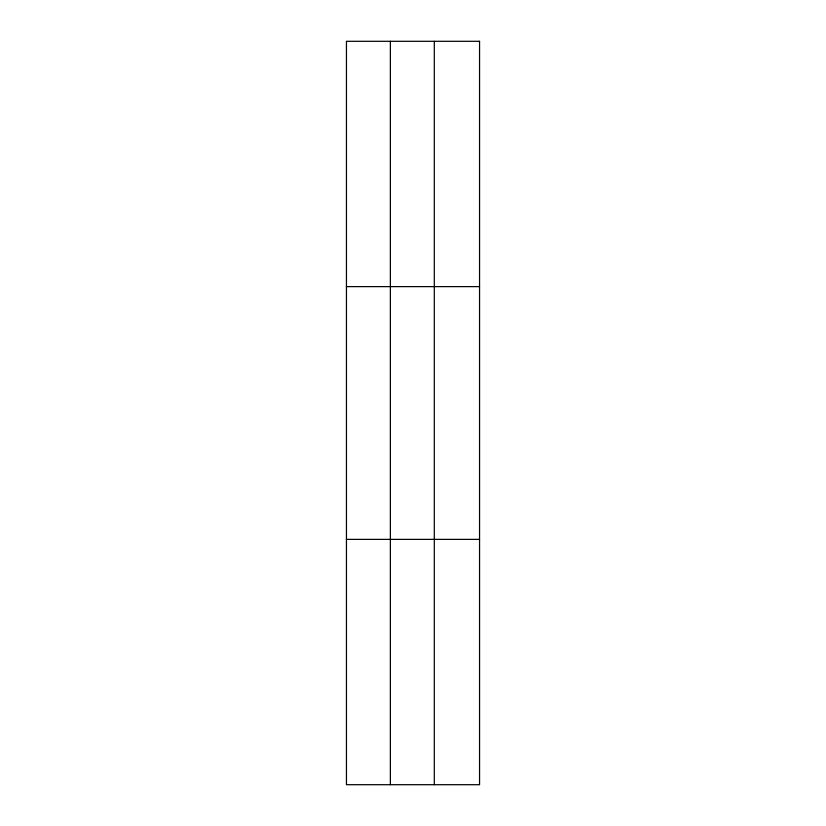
<?xml version="1.0" encoding="UTF-8"?>
<svg xmlns="http://www.w3.org/2000/svg" width="826" height="826" viewBox="0 0 826 826"><rect width="100%" height="100%" fill="white"/><g stroke="black" fill="none" stroke-linecap="round" stroke-linejoin="round"><path stroke-width="1.24" d="M390.368 41.3L390.368 784.7M434.3 41.3L434.3 784.7M346.445 286.622L479.555 286.622M346.445 539.378L479.555 539.378M479.555 41.3L479.555 784.7L346.445 784.7L346.445 41.3L479.555 41.3"/></g></svg>
